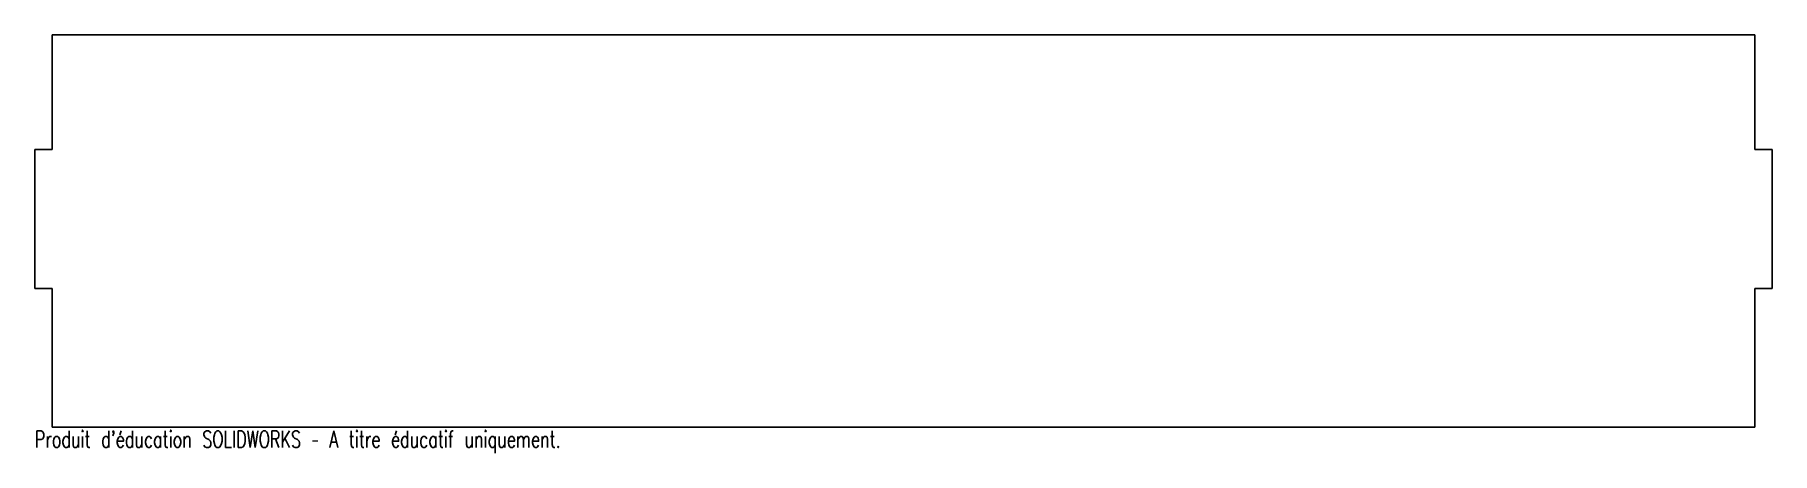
# Model space of a CAD drawing. Header units: millimetres. Extents: x 0 to 500, y -7 to 113.
import ezdxf

# ---------------------------------------------------------------- set-up
doc = ezdxf.new("R2010")
doc.units = ezdxf.units.MM
doc.styles.add('SLDTEXTSTYLE0', font='TXT', dxfattribs={"width": 0.7, "bigfont": 'bigfont'})

msp = doc.modelspace()

# ---------------------------------------------------------------- linework, layer by layer
at = {"color": 7, "linetype": 'Continuous', "lineweight": 25}
for p, q in [((5, 80), (5, 113)), ((5, 113), (495, 113)), ((495, 80), (495, 113)), ((0, 40), (0, 80)), ((0, 80), (5, 80)), ((500, 80), (495, 80)), ((500, 80), (500, 40)), ((5, 40), (0, 40)), ((5, 0), (5, 40)), ((495, 40), (500, 40)), ((495, 0), (495, 40)), ((5, 0), (495, 0))]:
    msp.add_line(p, q, dxfattribs=at)

# ---------------------------------------------------------------- texts
at = {"color": 7, "linetype": 'Continuous', "insert": (0, -1.02), "char_height": 4.8336, "attachment_point": 1, "style": 'SLDTEXTSTYLE0'}
msp.add_mtext("Produit d'éducation SOLIDWORKS – A titre éducatif uniquement.", dxfattribs=at)

doc.saveas('drawing.dxf')
